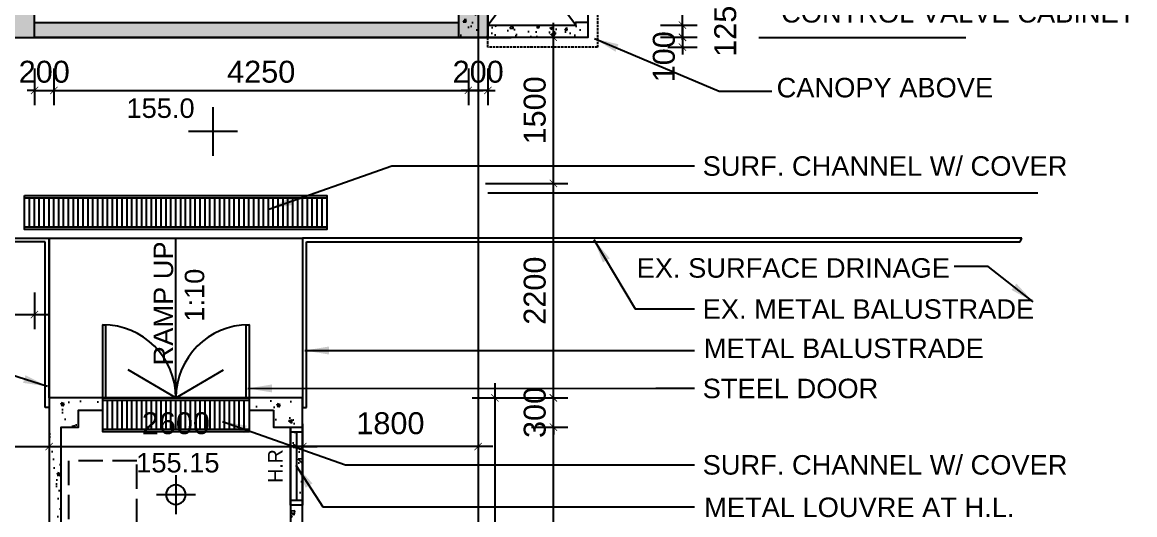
# Model space of a CAD drawing. Header units: millimetres. Extents: x 0 to 61044, y 27 to 39885.
# Drawn here: x 49325 to 60733, y 8035 to 13090 of the extents above; entities that cross this region are included whole.
import ezdxf
from ezdxf.enums import TextEntityAlignment as Align

# ---------------------------------------------------------------- set-up
doc = ezdxf.new("R2010")
doc.units = ezdxf.units.MM
for name, pattern in [('CENTERX2', [101.6, 63.5, -12.7, 12.7, -12.7]), ('DASH', [0.35, 0.25, -0.1]), ('DASHDOT', [25.4, 12.7, -6.35, 0, -6.35])]:
    doc.linetypes.add(name, pattern=pattern)
doc.layers.get('Defpoints').update_dxf_attribs({"color": 8})
for name, color, linetype in [('above', 8, 'DASH'), ('arrow', 8, 'Continuous'), ('channel', 8, 'Continuous'), ('DLN020__', 8, 'DASHDOT'), ('DLN032__', 8, 'Continuous'), ('DLN816__', 8, 'Continuous'), ('Door', 8, 'Continuous'), ('E_M', 8, 'DASH'), ('FSD', 8, 'Continuous'), ('GBP Dim', 8, 'Continuous'), ('GBP Text 200', 8, 'Continuous'), ('grid', 8, 'CENTERX2'), ('hatch', 8, 'Continuous'), ('HATCH_1', 8, 'Continuous'), ('Hatch_Stru', 8, 'Continuous'), ('LEVEL', 8, 'Continuous'), ('PD', 8, 'Continuous'), ('steel', 8, 'Continuous'), ('TEXT Ref', 8, 'Continuous'), ('WALL-STRUCTURE', 8, 'Continuous'), ('WINDOW', 8, 'Continuous')]:
    doc.layers.add(name, color=color, linetype=linetype)
doc.layers.add('LP-furn loose', color=8, linetype='Continuous', lineweight=0)
doc.styles.add('ARIAL', font='arial.ttf')
doc.styles.add('BH', font='arial.ttf')
doc.styles.add('ROMANS', font='romans.shx')
doc.styles.get("Standard").update_dxf_attribs({"font": 'arial.ttf'})
doc.styles.add('SWIS721LT750', font='swissl.ttf')
doc.dimstyles.new('200 GBP', dxfattribs={"dimscale": 1.5, "dimtxt": 150, "dimasz": 50, "dimexe": 100, "dimexo": 50, "dimgap": 50, "dimtad": 1, "dimdec": 0, "dimzin": 0, "dimdsep": 46, "dimtxsty": 'BH', "dimblk": 'ARCHTICK', "dimcen": 0.09, "dimdle": 100, "dimclrd": 9, "dimclre": 9, "dimclrt": 1, "dimadec": 0, "dimazin": 0, "dimtfac": 1, "dimtdec": 0, "dimtix": 1, "dimtmove": 2, "dimatfit": 3, "dimldrblk": 'ARCHTICK', "dimfxl": 300, "dimfxlon": 1, "dimtolj": 1, "dimtzin": 0, "dimarcsym": 0})
doc.dimstyles.get("Standard").update_dxf_attribs({"dimtxt": 0.18, "dimasz": 0.18, "dimexe": 0.18, "dimexo": 0.0625, "dimgap": 0.09, "dimtad": 0, "dimtih": 1, "dimtoh": 1, "dimdec": 4, "dimzin": 0, "dimdsep": 46, "dimtxsty": 'Standard', "dimcen": 0.09, "dimadec": 0, "dimazin": 0, "dimtfac": 1, "dimtdec": 4, "dimtofl": 0, "dimtmove": 0, "dimatfit": 3, "dimfxl": 1, "dimtolj": 1, "dimtzin": 0, "dimarcsym": 0})

# ---------------------------------------------------------------- blocks, each defined once
blk = doc.blocks.new('_ArchTick')
at = {"color": 0, "const_width": 0.1}
blk.add_lwpolyline([(0.5, 0.5), (-0.5, -0.5)], dxfattribs=at)
blk = doc.blocks.new('*D94')
at = {"layer": 'Defpoints', "color": 0, "transparency": 16777216}
for p in [(52200, 9044), (54000, 9044), (52200, 8735)]:
    blk.add_point(p, dxfattribs=at)
at = {"layer": 'GBP Dim', "color": 9, "lineweight": -2, "transparency": 16777216}
for p, q in [((52200, 8969), (52200, 8585)), ((54000, 8969), (54000, 8585)), ((54150, 8735), (52050, 8735))]:
    blk.add_line(p, q, dxfattribs=at)
at = {"layer": 'GBP Dim', "color": 9, "lineweight": -2, "transparency": 16777216, "xscale": 75, "yscale": 75, "zscale": 75, "rotation": 180}
blk.add_blockref('_ArchTick', (52200, 8735), dxfattribs=at)
at = {"layer": 'GBP Dim', "color": 9, "lineweight": -2, "transparency": 16777216, "xscale": 75, "yscale": 75, "zscale": 75}
blk.add_blockref('_ArchTick', (54000, 8735), dxfattribs=at)
at = {"layer": 'GBP Dim', "transparency": 16777216, "insert": (53100, 8973), "char_height": 225, "attachment_point": 5, "style": 'BH'}
blk.add_mtext('\\A1;1800', dxfattribs=at)
blk = doc.blocks.new('*D95')
at = {"layer": 'Defpoints', "color": 0, "transparency": 16777216}
for p in [(45000, 9044), (49600, 9044), (49600, 8735)]:
    blk.add_point(p, dxfattribs=at)
at = {"layer": 'GBP Dim', "color": 9, "lineweight": -2, "transparency": 16777216}
for p, q in [((45000, 8969), (45000, 8585)), ((49600, 8969), (49600, 8585)), ((44850, 8735), (49750, 8735))]:
    blk.add_line(p, q, dxfattribs=at)
at = {"layer": 'GBP Dim', "color": 9, "lineweight": -2, "transparency": 16777216, "xscale": 75, "yscale": 75, "zscale": 75, "rotation": 180}
blk.add_blockref('_ArchTick', (45000, 8735), dxfattribs=at)
at = {"layer": 'GBP Dim', "color": 9, "lineweight": -2, "transparency": 16777216, "xscale": 75, "yscale": 75, "zscale": 75}
blk.add_blockref('_ArchTick', (49600, 8735), dxfattribs=at)
at = {"layer": 'GBP Dim', "transparency": 16777216, "insert": (47300, 8973), "char_height": 225, "attachment_point": 5, "style": 'BH'}
blk.add_mtext('\\A1;4600', dxfattribs=at)
blk = doc.blocks.new('*D96')
at = {"layer": 'Defpoints', "color": 0, "transparency": 16777216}
for p in [(49600, 9044), (52200, 9044), (52200, 8735)]:
    blk.add_point(p, dxfattribs=at)
at = {"layer": 'GBP Dim', "color": 9, "lineweight": -2, "transparency": 16777216}
for p, q in [((49600, 8969), (49600, 8585)), ((52200, 8969), (52200, 8585)), ((49450, 8735), (52350, 8735))]:
    blk.add_line(p, q, dxfattribs=at)
at = {"layer": 'GBP Dim', "color": 9, "lineweight": -2, "transparency": 16777216, "xscale": 75, "yscale": 75, "zscale": 75, "rotation": 180}
blk.add_blockref('_ArchTick', (49600, 8735), dxfattribs=at)
at = {"layer": 'GBP Dim', "color": 9, "lineweight": -2, "transparency": 16777216, "xscale": 75, "yscale": 75, "zscale": 75}
blk.add_blockref('_ArchTick', (52200, 8735), dxfattribs=at)
at = {"layer": 'GBP Dim', "transparency": 16777216, "insert": (50900, 8973), "char_height": 225, "attachment_point": 5, "style": 'BH'}
blk.add_mtext('\\A1;2600', dxfattribs=at)
blk = doc.blocks.new('*D97')
at = {"layer": 'Defpoints', "color": 0, "transparency": 16777216}
for p in [(54100, 12935), (54771, 12935), (54001, 11435)]:
    blk.add_point(p, dxfattribs=at)
at = {"layer": 'GBP Dim', "color": 9, "lineweight": -2, "transparency": 16777216}
for p, q in [((54771, 11285), (54771, 13085)), ((54175, 12935), (54921, 12935)), ((54076, 11435), (54921, 11435))]:
    blk.add_line(p, q, dxfattribs=at)
at = {"layer": 'GBP Dim', "color": 9, "lineweight": -2, "transparency": 16777216, "xscale": 75, "yscale": 75, "zscale": 75}
for p, rotation in [((54771, 12935), 90), ((54771, 11435), 270)]:
    blk.add_blockref('_ArchTick', p, dxfattribs=dict(at, rotation=rotation))
at = {"layer": 'GBP Dim', "transparency": 16777216, "insert": (54581, 12185), "char_height": 225, "attachment_point": 5, "rotation": 90, "style": 'BH'}
blk.add_mtext('\\A1;1500', dxfattribs=at)
blk = doc.blocks.new('A$C65CE4B9B')
at = {"layer": 'grid', "ltscale": 200}
for p, q in [((-5000, -10588), (-5000, -20450)), ((-58000, -15450), (0, -15450))]:
    blk.add_line(p, q, dxfattribs=at)
blk = doc.blocks.new('ELFIN')
at = {"layer": 'DLN032__'}
for p, q in [((0, 0.5), (0, 0)), ((0, 0), (-0.5, 0)), ((0, 0), (0, -0.5)), ((0.5, 0), (0, 0))]:
    blk.add_line(p, q, dxfattribs=at)
at = {"layer": 'DLN032__', "style": 'ROMANS'}
blk.add_attdef('ELFIN', (0.254, 0.347), '', height=0.5, dxfattribs=at)
blk = doc.blocks.new('*D130')
at = {"layer": 'Defpoints', "color": 0, "transparency": 16777216}
for p in [(49450, 12840), (49650, 12840), (49650, 12390)]:
    blk.add_point(p, dxfattribs=at)
at = {"layer": 'GBP Dim', "color": 9, "lineweight": -2, "transparency": 16777216}
for p, q in [((49450, 12615), (49450, 12240)), ((49650, 12615), (49650, 12240)), ((49450, 12390), (49375, 12390)), ((49450, 12390), (49650, 12390)), ((49650, 12390), (49725, 12390))]:
    blk.add_line(p, q, dxfattribs=at)
at = {"layer": 'GBP Dim', "color": 9, "lineweight": -2, "transparency": 16777216, "xscale": 75, "yscale": 75, "zscale": 75}
blk.add_blockref('_ArchTick', (49450, 12390), dxfattribs=at)
at = {"layer": 'GBP Dim', "color": 9, "lineweight": -2, "transparency": 16777216, "xscale": 75, "yscale": 75, "zscale": 75, "rotation": 180}
blk.add_blockref('_ArchTick', (49650, 12390), dxfattribs=at)
at = {"layer": 'GBP Dim', "transparency": 16777216, "insert": (49550, 12580), "char_height": 225, "attachment_point": 5, "style": 'BH'}
blk.add_mtext('\\A1;200', dxfattribs=at)
blk = doc.blocks.new('*D131')
at = {"layer": 'Defpoints', "color": 0, "transparency": 16777216}
for p in [(53900, 12840), (54100, 12840), (53900, 12390)]:
    blk.add_point(p, dxfattribs=at)
at = {"layer": 'GBP Dim', "color": 9, "lineweight": -2, "transparency": 16777216}
for p, q in [((53900, 12615), (53900, 12240)), ((54100, 12615), (54100, 12240)), ((53900, 12390), (53825, 12390)), ((54100, 12390), (53900, 12390)), ((54100, 12390), (54175, 12390))]:
    blk.add_line(p, q, dxfattribs=at)
at = {"layer": 'GBP Dim', "color": 9, "lineweight": -2, "transparency": 16777216, "xscale": 75, "yscale": 75, "zscale": 75}
blk.add_blockref('_ArchTick', (53900, 12390), dxfattribs=at)
at = {"layer": 'GBP Dim', "color": 9, "lineweight": -2, "transparency": 16777216, "xscale": 75, "yscale": 75, "zscale": 75, "rotation": 180}
blk.add_blockref('_ArchTick', (54100, 12390), dxfattribs=at)
at = {"layer": 'GBP Dim', "transparency": 16777216, "insert": (54000, 12580), "char_height": 225, "attachment_point": 5, "style": 'BH'}
blk.add_mtext('\\A1;200', dxfattribs=at)
blk = doc.blocks.new('*D137')
at = {"layer": 'Defpoints', "color": 0, "transparency": 16777216}
for p in [(49650, 13544), (53900, 13519), (53900, 12390)]:
    blk.add_point(p, dxfattribs=at)
at = {"layer": 'GBP Dim', "color": 9, "lineweight": -2, "transparency": 16777216}
for p, q in [((49650, 12615), (49650, 12240)), ((53900, 12615), (53900, 12240)), ((49500, 12390), (54050, 12390))]:
    blk.add_line(p, q, dxfattribs=at)
at = {"layer": 'GBP Dim', "color": 9, "lineweight": -2, "transparency": 16777216, "xscale": 75, "yscale": 75, "zscale": 75, "rotation": 180}
blk.add_blockref('_ArchTick', (49650, 12390), dxfattribs=at)
at = {"layer": 'GBP Dim', "color": 9, "lineweight": -2, "transparency": 16777216, "xscale": 75, "yscale": 75, "zscale": 75}
blk.add_blockref('_ArchTick', (53900, 12390), dxfattribs=at)
at = {"layer": 'GBP Dim', "transparency": 16777216, "insert": (51775, 12580), "char_height": 225, "attachment_point": 5, "style": 'BH'}
blk.add_mtext('\\A1;4250', dxfattribs=at)
blk = doc.blocks.new('*D138')
at = {"layer": 'Defpoints', "color": 0, "transparency": 16777216}
for p in [(45100, 12011), (49450, 12061), (49450, 10090)]:
    blk.add_point(p, dxfattribs=at)
at = {"layer": 'GBP Dim', "color": 9, "lineweight": -2, "transparency": 16777216}
for p, q in [((45100, 10315), (45100, 9940)), ((49450, 10315), (49450, 9940)), ((44950, 10090), (49600, 10090))]:
    blk.add_line(p, q, dxfattribs=at)
at = {"layer": 'GBP Dim', "color": 9, "lineweight": -2, "transparency": 16777216, "xscale": 75, "yscale": 75, "zscale": 75, "rotation": 180}
blk.add_blockref('_ArchTick', (45100, 10090), dxfattribs=at)
at = {"layer": 'GBP Dim', "color": 9, "lineweight": -2, "transparency": 16777216, "xscale": 75, "yscale": 75, "zscale": 75}
blk.add_blockref('_ArchTick', (49450, 10090), dxfattribs=at)
at = {"layer": 'GBP Dim', "transparency": 16777216, "insert": (47275, 10280), "char_height": 225, "attachment_point": 5, "style": 'BH'}
blk.add_mtext('\\A1;4350', dxfattribs=at)
blk = doc.blocks.new('*D142')
at = {"layer": 'Defpoints', "color": 0, "transparency": 16777216}
for p in [(54462, 8935), (54771, 8935), (54470, 5535)]:
    blk.add_point(p, dxfattribs=at)
at = {"layer": 'GBP Dim', "color": 9, "lineweight": -2, "transparency": 16777216}
for p, q in [((54771, 5385), (54771, 9085)), ((54546, 8935), (54921, 8935)), ((54546, 5535), (54921, 5535))]:
    blk.add_line(p, q, dxfattribs=at)
at = {"layer": 'GBP Dim', "color": 9, "lineweight": -2, "transparency": 16777216, "xscale": 75, "yscale": 75, "zscale": 75}
for p, rotation in [((54771, 8935), 90), ((54771, 5535), 270)]:
    blk.add_blockref('_ArchTick', p, dxfattribs=dict(at, rotation=rotation))
at = {"layer": 'GBP Dim', "transparency": 16777216, "insert": (54581, 7235), "char_height": 225, "attachment_point": 5, "rotation": 90, "style": 'BH'}
blk.add_mtext('\\A1;3400', dxfattribs=at)
blk = doc.blocks.new('*D143')
at = {"layer": 'Defpoints', "color": 0, "transparency": 16777216}
for p in [(54462, 9235), (54771, 9235), (54462, 8935)]:
    blk.add_point(p, dxfattribs=at)
at = {"layer": 'GBP Dim', "color": 9, "lineweight": -2, "transparency": 16777216}
for p, q in [((54771, 9235), (54771, 9310)), ((54546, 9235), (54921, 9235)), ((54771, 8935), (54771, 9235)), ((54546, 8935), (54921, 8935)), ((54771, 8935), (54771, 8860))]:
    blk.add_line(p, q, dxfattribs=at)
at = {"layer": 'GBP Dim', "color": 9, "lineweight": -2, "transparency": 16777216, "xscale": 75, "yscale": 75, "zscale": 75}
for p, rotation in [((54771, 9235), 270), ((54771, 8935), 90)]:
    blk.add_blockref('_ArchTick', p, dxfattribs=dict(at, rotation=rotation))
at = {"layer": 'GBP Dim', "transparency": 16777216, "insert": (54581, 9085), "char_height": 225, "attachment_point": 5, "rotation": 90, "style": 'BH'}
blk.add_mtext('\\A1;300', dxfattribs=at)
blk = doc.blocks.new('*D144')
at = {"layer": 'Defpoints', "color": 0, "transparency": 16777216}
for p in [(53862, 9235), (53862, 5235), (54172, 5235)]:
    blk.add_point(p, dxfattribs=at)
at = {"layer": 'GBP Dim', "color": 9, "lineweight": -2, "transparency": 16777216}
for p, q in [((54172, 9385), (54172, 5085)), ((53937, 9235), (54322, 9235)), ((53937, 5235), (54322, 5235))]:
    blk.add_line(p, q, dxfattribs=at)
at = {"layer": 'GBP Dim', "color": 9, "lineweight": -2, "transparency": 16777216, "xscale": 75, "yscale": 75, "zscale": 75}
for p, rotation in [((54172, 9235), 90), ((54172, 5235), 270)]:
    blk.add_blockref('_ArchTick', p, dxfattribs=dict(at, rotation=rotation))
at = {"layer": 'GBP Dim', "transparency": 16777216, "insert": (53934, 7261), "char_height": 225, "attachment_point": 5, "rotation": 90, "style": 'BH'}
blk.add_mtext('\\A1;4000', dxfattribs=at)
blk = doc.blocks.new('*D145')
at = {"layer": 'Defpoints', "color": 0, "transparency": 16777216}
for p in [(55125, 13060), (55125, 12935), (56095, 12935)]:
    blk.add_point(p, dxfattribs=at)
at = {"layer": 'GBP Dim', "color": 9, "lineweight": -2, "transparency": 16777216}
for p, q in [((56095, 13060), (56095, 13135)), ((55870, 13060), (56245, 13060)), ((56095, 13060), (56095, 12935)), ((55870, 12935), (56245, 12935)), ((56095, 12935), (56095, 12860))]:
    blk.add_line(p, q, dxfattribs=at)
at = {"layer": 'GBP Dim', "color": 9, "lineweight": -2, "transparency": 16777216, "xscale": 75, "yscale": 75, "zscale": 75}
for p, rotation in [((56095, 13060), 270), ((56095, 12935), 90)]:
    blk.add_blockref('_ArchTick', p, dxfattribs=dict(at, rotation=rotation))
at = {"layer": 'GBP Dim', "transparency": 16777216, "insert": (56535, 12997), "char_height": 225, "attachment_point": 5, "rotation": 90, "style": 'BH'}
blk.add_mtext('\\A1;125', dxfattribs=at)
blk = doc.blocks.new('*D146')
at = {"layer": 'Defpoints', "color": 0, "transparency": 16777216}
for p in [(55870, 14260), (56095, 14260), (55870, 13060)]:
    blk.add_point(p, dxfattribs=at)
at = {"layer": 'GBP Dim', "color": 9, "lineweight": -2, "transparency": 16777216}
for p, q in [((56095, 12910), (56095, 14410)), ((55945, 14260), (56245, 14260)), ((55945, 13060), (56245, 13060))]:
    blk.add_line(p, q, dxfattribs=at)
at = {"layer": 'GBP Dim', "color": 9, "lineweight": -2, "transparency": 16777216, "xscale": 75, "yscale": 75, "zscale": 75}
for p, rotation in [((56095, 14260), 90), ((56095, 13060), 270)]:
    blk.add_blockref('_ArchTick', p, dxfattribs=dict(at, rotation=rotation))
at = {"layer": 'GBP Dim', "transparency": 16777216, "insert": (55905, 13660), "char_height": 225, "attachment_point": 5, "rotation": 90, "style": 'BH'}
blk.add_mtext('\\A1;1200', dxfattribs=at)
blk = doc.blocks.new('ELEX')
at = {"layer": 'DLN032__'}
for p, q in [((0, 0.5), (0, -0.5)), ((0.5, 0), (-0.5, 0))]:
    blk.add_line(p, q, dxfattribs=at)
blk.add_circle((0, 0), 0.25, dxfattribs=at)
at = {"layer": 'DLN032__', "style": 'ROMANS'}
blk.add_attdef('ELEX', (0.257, 0.354), '', height=0.5, dxfattribs=at)
blk = doc.blocks.new('*D157')
at = {"layer": 'Defpoints', "color": 0, "transparency": 16777216}
for p in [(55870, 12935), (55870, 12835), (56095, 12835)]:
    blk.add_point(p, dxfattribs=at)
at = {"layer": 'GBP Dim', "color": 9, "lineweight": -2, "transparency": 16777216}
for p, q in [((56095, 12935), (56095, 13010)), ((55945, 12935), (56245, 12935)), ((56095, 12935), (56095, 12835)), ((55945, 12835), (56245, 12835)), ((56095, 12835), (56095, 12760))]:
    blk.add_line(p, q, dxfattribs=at)
at = {"layer": 'GBP Dim', "color": 9, "lineweight": -2, "transparency": 16777216, "xscale": 75, "yscale": 75, "zscale": 75}
for p, rotation in [((56095, 12935), 270), ((56095, 12835), 90)]:
    blk.add_blockref('_ArchTick', p, dxfattribs=dict(at, rotation=rotation))
at = {"layer": 'GBP Dim', "transparency": 16777216, "insert": (55905, 12735), "char_height": 225, "attachment_point": 5, "rotation": 90, "style": 'BH'}
blk.add_mtext('\\A1;100', dxfattribs=at)
blk = doc.blocks.new('*D159')
at = {"layer": 'Defpoints', "color": 0, "transparency": 16777216}
for p in [(54101, 11435), (54771, 11435), (53862, 9235)]:
    blk.add_point(p, dxfattribs=at)
at = {"layer": 'GBP Dim', "color": 9, "lineweight": -2, "transparency": 16777216}
for p, q in [((54771, 9085), (54771, 11585)), ((54176, 11435), (54921, 11435)), ((53937, 9235), (54921, 9235))]:
    blk.add_line(p, q, dxfattribs=at)
at = {"layer": 'GBP Dim', "color": 9, "lineweight": -2, "transparency": 16777216, "xscale": 75, "yscale": 75, "zscale": 75}
for p, rotation in [((54771, 11435), 90), ((54771, 9235), 270)]:
    blk.add_blockref('_ArchTick', p, dxfattribs=dict(at, rotation=rotation))
at = {"layer": 'GBP Dim', "transparency": 16777216, "insert": (54581, 10335), "char_height": 225, "attachment_point": 5, "rotation": 90, "style": 'BH'}
blk.add_mtext('\\A1;2200', dxfattribs=at)

msp = doc.modelspace()

# ---------------------------------------------------------------- hatches: boundary and pattern name
at = {"layer": 'channel'}
h = msp.add_hatch(dxfattribs=at)
h.set_pattern_fill('ANSI31', color=256, scale=400, angle=225)
h.set_pattern_definition([(90, (49349.287, 10986.427), (-50, -5e-13), [])])
h.paths.add_polyline_path([(49349.3, 11286.4), (52449.3, 11286.4), (52449.3, 10986.4), (49349.3, 10986.4)])
h = msp.add_hatch(dxfattribs=at)
h.set_pattern_fill('ANSI31', color=256, scale=400, angle=225)
h.set_pattern_definition([(90, (49350, 8909.536), (-50, -5e-13), [])])
h.paths.add_polyline_path([(50150, 9209.5), (51650, 9209.5), (51650, 8909.5), (50150, 8909.5)])
at = {"layer": 'hatch'}
h = msp.add_hatch(dxfattribs=at)
h.set_pattern_fill('AR-CONC', color=256, scale=2, style=0)
h.set_pattern_definition([(50, (53800, 17234.53), (364.37, -31.878), [38.1, -419.1]), (355, (53800, 17234.53), (-70.486, 382.113), [30.48, -335.28]), (100.451, (53830.36, 17231.88), (293.885, 350.233), [32.38, -356.18]), (46.184, (53800, 17336.13), (542.16, -84.085), [57.15, -628.65]), (96.636, (53845.2, 17329.1), (474.81, 494.85), [48.57, -534.27]), (351.184, (53800, 17336.13), (474.81, 494.85), [45.72, -502.92]), (21, (53850.8, 17310.73), (303.23, -204.531), [38.1, -419.1]), (326, (53850.8, 17310.73), (123.604, 368.376), [30.48, -335.28]), (71.451, (53876.07, 17293.7), (426.833, 163.846), [32.38, -356.18]), (37.5, (53800, 17234.53), (6.1772, 169.11), [0, -331.216, 0, -340.36, 0, -336.55]), (7.5, (53800, 17234.53), (133.639, 200.361), [0, -194.056, 0, -323.596, 0, -128.27]), (327.5, (53686.71, 17234.53), (271.181, -11.4575), [0, -127, 0, -396.24, 0, -525.78]), (317.5, (53635.91, 17234.53), (296.258, 50.853), [0, -165.1, 0, -263.144, 0, -373.38])])
h.paths.add_polyline_path([(53800, 12934.5), (54100, 12934.5), (54100, 14434.5), (53800, 14434.5)])
h = msp.add_hatch(dxfattribs=at)
h.set_pattern_fill('AR-CONC', color=256, scale=40, style=0)
h.set_pattern_definition([(50, (-10000, -7065.47), (286.9041, -25.10085), [30, -330]), (355, (-10000, -7065.47), (-55.5005, 300.8769), [24, -264]), (100.4514, (-9976.1, -7067.56), (231.4038, 275.7758), [25.4961, -280.4568]), (46.1842, (-10000, -6985.47), (426.8964, -66.2076), [45, -495]), (96.6356, (-9964.43, -6991), (373.865, 389.6471), [38.244, -420.6852]), (351.1842, (-10000, -6985.47), (373.8648, 389.6474), [36, -396]), (21, (-9960, -7005.47), (238.7628, -161.04756), [30, -330]), (326, (-9960, -7005.47), (97.3261, 290.06), [24, -264]), (71.4514, (-9940.1, -7018.9), (336.089, 129.0122), [25.4961, -280.4568]), (37.5, (-10000, -7065.47), (4.86394, 133.15754), [0, -260.8, 0, -268, 0, -265]), (7.5, (-10000, -7065.47), (105.22781, 157.76468), [0, -152.8, 0, -254.8, 0, -101]), (327.5, (-10089.2, -7065.47), (213.52897, -9.02195), [0, -100, 0, -312, 0, -414]), (317.5, (-10129.2, -7065.47), (233.27447, 40.042), [0, -130, 0, -207.2, 0, -294])])
h.paths.add_polyline_path([(54100, 12934.5), (54100, 13059.5), (55000, 13059.5), (55000, 13089.5), (55125, 13089.5), (55125, 12934.5)])
at = {"layer": 'HATCH_1'}
h = msp.add_hatch(dxfattribs=at)
h.set_pattern_fill('AR-CONC', color=256, scale=50, angle=90, style=0)
h.set_pattern_definition([(140, (-10000, -7065.47), (31.376, 358.6301), [37.5, -412.5]), (85, (-10000, -7065.47), (-376.096, -69.3757), [30, -330]), (190.4514, (-9997.4, -7035.58), (-344.7198, 289.2547), [31.87, -350.571]), (136.1842, (-10100, -7065.47), (82.7595, 533.6205), [56.25, -618.75]), (186.6356, (-10093.1, -7021), (-487.059, 467.3314), [47.805, -525.8565]), (81.1842, (-10100, -7065.47), (-487.0593, 467.331), [45, -495]), (111, (-10075, -7015.47), (201.3094, 298.4535), [37.5, -412.5]), (56, (-10075, -7015.47), (-362.575, 121.6577), [30, -330]), (161.4514, (-10058.23, -6990.6), (-161.2652, 420.1113), [31.87, -350.571]), (127.5, (-10000, -7065.47), (-166.44693, 6.07993), [0, -326, 0, -335, 0, -331.25]), (97.5, (-10000, -7065.47), (-197.20586, 131.53477), [0, -191, 0, -318.5, 0, -126.25]), (57.5, (-10000, -7176.97), (11.27744, 266.91122), [0, -125, 0, -390, 0, -517.5]), (47.5, (-10000, -7226.97), (-50.0525, 291.5931), [0, -162.5, 0, -259, 0, -367.5])])
h.paths.add_polyline_path([(52200, 9234.5), (51650, 9234.5), (51650, 9109.5), (52075, 9109.5), (52075, 5359.5), (49900, 5359.5), (49900, 5534.5), (49725, 5534.5), (49725, 8934.5), (49900, 8934.5), (49900, 9109.5), (50150, 9109.5), (50150, 9234.5), (49600, 9234.5), (49600, 5234.5), (52200, 5234.5)])
h.paths.add_polyline_path([(51900, 5534.5), (52075, 5534.5), (52075, 5359.5), (51900, 5359.5)], flags=17)
h.paths.add_polyline_path([(51900, 8934.5), (52075, 8934.5), (52075, 9109.5), (51900, 9109.5)], flags=17)
at = {"layer": 'Hatch_Stru'}
h = msp.add_hatch(color=256, dxfattribs=at)
h.paths.add_polyline_path([(54100, 14434.5), (53800, 14434.5), (53800, 12934.5), (54100, 12934.5)])
h.paths.add_polyline_path([(49450, 18634.5), (48950, 18634.5), (48950, 17234.5), (49300, 17234.5), (49450, 17234.5)])
for points in [[(49450, 13634.5), (48950, 13634.5), (48950, 12934.5), (49450, 12934.5)], [(49450, 13084.5), (49450, 12934.5), (53800, 12934.5), (53800, 13084.5)]]:
    msp.add_hatch(color=256, dxfattribs=at).paths.add_polyline_path(points)

# ---------------------------------------------------------------- linework, layer by layer
for p, q in [((52075, 8884.5), (52200, 8884.5)), ((52075, 8184.5), (52200, 8184.5))]:
    msp.add_line(p, q)
msp.add_lwpolyline([(52200, 8134.5), (52075, 8134.5), (52075, 8934.5), (52200, 8934.5)], close=True)
at = {"layer": 'above', "ltscale": 100}
msp.add_lwpolyline([(55225, 12834.5), (54100, 12834.5), (54100, 17334.5), (55225, 17334.5)], close=True, dxfattribs=at)
at = {"layer": 'channel', "ltscale": 1000}
for points in [[(49349.3, 11311.4), (52449.3, 11311.4), (52449.3, 10961.4), (49349.3, 10961.4)], [(49349.3, 11286.4), (52449.3, 11286.4), (52449.3, 10986.4), (49349.3, 10986.4)], [(50150, 9234.5), (51650, 9234.5), (51650, 8884.5), (50150, 8884.5)], [(50150, 9209.5), (51650, 9209.5), (51650, 8909.5), (50150, 8909.5)]]:
    msp.add_lwpolyline(points, close=True, dxfattribs=at)
at = {"layer": 'DLN020__', "ltscale": 1000}
for points in [[(45188.1, 10874.5), (49600, 10874.5), (49600, 9134.5), (49560, 9134.5), (49560, 10834.5), (45189.6, 10834.5), (45188.1, 10874.5)], [(59573.9, 10874.5), (52200, 10874.5), (52200, 9134.5), (52240, 9134.5), (52240, 10834.5), (59557.4, 10834.5), (59573.9, 10874.5)]]:
    msp.add_lwpolyline(points, dxfattribs=at)
at = {"layer": 'DLN816__', "ltscale": 0.05}
msp.add_line((59738.9, 11334.5), (54100, 11334.5), dxfattribs=at)
at = {"layer": 'DLN816__'}
for q in [(50900, 10874.5), (50411.9, 9523.5), (51388.1, 9523.5)]:
    msp.add_line((50900, 9234.5), q, dxfattribs=at)
msp.add_lwpolyline([(49599.9, 10874.5), (52199.9, 10874.5), (52199.9, 9234.5), (49599.9, 9234.5)], close=True, dxfattribs=at)
at = {"layer": 'Door'}
for points in [[(50180, 9234.5), (50150, 9234.5), (50150, 9984.5), (50180, 9984.5)], [(51650, 9234.5), (51620, 9234.5), (51620, 9984.5), (51650, 9984.5)]]:
    msp.add_lwpolyline(points, close=True, dxfattribs=at)
at = {"layer": 'Door', "ltscale": 1000}
for centre, start, end in [((50150, 9234.5), 0, 90), ((51650, 9234.5), 90, 180)]:
    msp.add_arc(centre, 750, start, end, dxfattribs=at)
at = {"layer": 'E_M', "ltscale": 1000}
msp.add_lwpolyline([(49800, 8589.5), (49800, 7249.5), (50500, 7249.5), (50500, 8589.5)], close=True, dxfattribs=at)
at = {"layer": 'LP-furn loose'}
msp.add_lwpolyline([(17750, 28384.5), (35750, 28384.5), (35750, 29384.5), (54100, 29384.5), (54100, 12934.5), (17750, 12934.5), (17750, 28384.5)], dxfattribs=at)
at = {"layer": 'PD', "ltscale": 20}
for points in [[(54100, 13059.5), (55000, 14259.5)], [(55000, 13059.5), (54100, 14259.5)]]:
    msp.add_lwpolyline(points, dxfattribs=at)
at = {"layer": 'PD'}
msp.add_lwpolyline([(55125, 14229.5), (55125, 13089.5)], dxfattribs=at)
at = {"layer": 'steel'}
msp.add_line((50150, 9234.5), (51650, 9234.5), dxfattribs=at)
at = {"layer": 'WALL-STRUCTURE'}
for points in [[(54100, 18634.5), (54100, 12934.5)], [(53800, 13084.5), (49450, 13084.5)], [(54100, 12934.5), (54100, 13059.5), (55000, 13059.5), (55000, 13089.5), (55125, 13089.5), (55125, 12934.5), (54100, 12934.5)], [(53800, 12934.5), (49450, 12934.5)], [(54100, 12934.5), (53800, 12934.5)], [(51900, 9109.5), (51900, 8934.5), (52075, 8934.5), (52075, 5534.5), (51900, 5534.5), (51900, 5359.5), (49900, 5359.5), (49900, 5534.5), (49725, 5534.5), (49725, 8934.5), (49900, 8934.5), (49900, 9109.5), (50150, 9109.5), (50150, 9234.5), (49600, 9234.5), (49600, 5234.5), (52200, 5234.5), (52200, 9234.5), (51650, 9234.5), (51650, 9109.5), (51900, 9109.5)]]:
    msp.add_lwpolyline(points, dxfattribs=at)
for points in [[(53800, 14434.5), (53800, 12934.5), (54100, 12934.5), (54100, 14434.5)], [(48950, 12934.5), (49450, 12934.5), (49450, 13634.5), (48950, 13634.5)]]:
    msp.add_lwpolyline(points, close=True, dxfattribs=at)
at = {"layer": 'WINDOW', "ltscale": 300}
msp.add_line((52137.5, 8884.5), (52137.5, 8184.5), dxfattribs=at)

# ---------------------------------------------------------------- block references
at = {"layer": 'grid'}
msp.add_blockref('A$C65CE4B9B', (59000, 28384.5), dxfattribs=at)
at = {"layer": 'TEXT Ref'}
ref = msp.add_blockref('ELFIN', (51280.4, 11969.5), dxfattribs=dict(at, xscale=500.0000000002328, yscale=500.0000000002328, zscale=500.0000000002328, rotation=359.9999999830313))
ref.add_attrib('ELFIN', '155.0', dxfattribs={"layer": 'LEVEL', "height": 200, "rotation": 360, "style": 'BH'}).set_placement((50393.3, 12047.6), align=Align.BOTTOM_LEFT)
ref = msp.add_blockref('ELEX', (50900, 8241.5), dxfattribs=dict(at, xscale=-400, yscale=400, zscale=400))
ref.add_attrib('ELEX', '155.15', dxfattribs={"layer": 'LEVEL', "height": 200, "style": 'ARIAL'}).set_placement((50493.3, 8409.7), align=Align.BOTTOM_LEFT)

# ---------------------------------------------------------------- texts
at = {"layer": 'FSD', "insert": (51844.7, 8763.6), "char_height": 150, "width": 1512.981, "attachment_point": 3, "rotation": 90, "style": 'SWIS721LT750'}
msp.add_mtext('{\\fUnivers|b0|i0|c0|p34;H.R.}', dxfattribs=at)
at = {"layer": 'GBP Text 200', "style": 'BH'}
for s, p in [('SURF. CHANNEL W/ COVER', (56302.3, 11514)), ('EX. METAL BALUSTRADE ', (56302.4, 10046.1)), ('METAL BALUSTRADE ', (56313.1, 9643.7)), ('STEEL DOOR ', (56302.4, 9231.2)), ('SURF. CHANNEL W/ COVER', (56302.4, 8447.2)), ('METAL LOUVRE AT H.L.', (56317.6, 8011.5))]:
    msp.add_text(s, height=200, dxfattribs=at).set_placement(p)
at = {"layer": 'GBP Text 200', "char_height": 200, "line_spacing_factor": 0.84, "style": 'BH'}
for s, insert, width, attachment_point in [('MIN. 1200mm x 800mm x 2000mm (H) SPR INLET & CONTROL VALVE CABINET', (57107.2, 13464.8), 3977.843, 4), ('CANOPY ABOVE', (58170.8, 12417), 3510.97, 5), ('EX. SURFACE DRINAGE', (57232.1, 10566.5), 3510.97, 5)]:
    msp.add_mtext(s, dxfattribs=dict(at, insert=insert, width=width, attachment_point=attachment_point))
at = {"layer": 'GBP Text 200', "char_height": 200, "width": 2707.483, "attachment_point": 1, "rotation": 90, "style": 'BH'}
for s, insert in [('RAMP UP', (50671.7, 9567.6)), ('1:10', (50991.3, 10016.4))]:
    msp.add_mtext(s, dxfattribs=dict(at, insert=insert))

# ---------------------------------------------------------------- dimensions: what is measured, and where the dimension line sits
at = {"layer": 'GBP Dim'}
for base, p1, p2, angle, override, picture, middle in [((56094.9, 14259.5), (55869.9, 13059.5), (55869.9, 14259.5), 270, {"dimclrt": 256, "dimfxl": 150}, '*D146', (55905.1, 13659.5)), ((54771.4, 12934.5), (54000.7, 11434.5), (54100, 12934.5), 90, {"dimclrt": 256, "dimfxl": 150, "dimfxlon": 0}, '*D97', (54581.5, 12184.5)), ((54771.4, 11434.5), (53862.5, 9234.5), (54101.1, 11434.5), 90, {"dimclrt": 256, "dimfxl": 150, "dimfxlon": 0}, '*D159', (54581.5, 10334.5)), ((54771.4, 9234.5), (54461.5, 8934.5), (54461.5, 9234.5), 90, {"dimclrt": 256, "dimfxl": 150}, '*D143', (54581.4, 9084.5)), ((54771.4, 8934.5), (54470.1, 5534.5), (54461.5, 8934.5), 90, {"dimclrt": 256, "dimfxl": 150}, '*D142', (54581.4, 7234.5))]:
    dim = msp.add_linear_dim(base=base, p1=p1, p2=p2, angle=angle, dimstyle='200 GBP', override=override, dxfattribs=at)
    dim.commit()
    dim.dimension.update_dxf_attribs({"geometry": picture, "text_midpoint": middle})
for base, p1, p2, picture, middle in [((53900, 12390.1), (49650, 13543.5), (53900, 13518.5), '*D137', (51775, 12580)), ((49650, 12390.1), (49450, 12840.1), (49650, 12840.1), '*D130', (49550, 12580)), ((53900, 12390.1), (54100, 12840.1), (53900, 12840.1), '*D131', (54000, 12580)), ((49450, 10090.1), (45100, 12011.3), (49450, 12061.3), '*D138', (47275, 10280.1))]:
    dim = msp.add_linear_dim(base=base, p1=p1, p2=p2, dimstyle='200 GBP', override={"dimclrt": 256, "dimfxl": 150}, dxfattribs=at)
    dim.commit()
    dim.dimension.update_dxf_attribs({"geometry": picture, "text_midpoint": middle})
for base, p1, p2, angle, override, picture, middle in [((56094.9, 12934.5), (55125, 13059.5), (55125, 12934.5), 270, {"dimclrt": 256, "dimfxl": 150}, '*D145', (56534.8, 12997)), ((56094.9, 12834.5), (55869.9, 12934.5), (55869.9, 12834.5), 90, {"dimclrt": 256, "dimfxl": 150}, '*D157', (55905.1, 12734.5)), ((54172.3, 5234.5), (53862.5, 9234.5), (53862.5, 5234.5), 90, {"dimclrt": 256, "dimfxl": 150, "dimfxlon": 0}, '*D144', (53934, 7261.4)), ((49600, 8734.5), (45000, 9044.3), (49600, 9044.3), 180, {"dimclrt": 256, "dimfxl": 150, "dimfxlon": 0}, '*D95', (47300, 8972.8)), ((52200, 8734.5), (49600, 9044.3), (52200, 9044.3), 180, {"dimclrt": 256, "dimfxl": 150, "dimfxlon": 0}, '*D96', (50900, 8972.8))]:
    dim = msp.add_linear_dim(base=base, p1=p1, p2=p2, angle=angle, dimstyle='200 GBP', override=override, dxfattribs=at)
    dim.commit()
    dim.dimension.update_dxf_attribs({"geometry": picture, "text_midpoint": middle, "dimtype": 160})
dim = msp.add_linear_dim(base=(52200, 8734.5), p1=(54000, 9044.3), p2=(52200, 9044.3), dimstyle='200 GBP', override={"dimclrt": 256, "dimfxl": 150, "dimfxlon": 0}, dxfattribs=at)
dim.commit()
dim.dimension.update_dxf_attribs({"geometry": '*D94', "text_midpoint": (53100, 8972.8), "dimtype": 160})

# ---------------------------------------------------------------- leaders
at = {"layer": 'arrow'}
for points in [[(55193.5, 12922.5), (56471.5, 12381.6), (57011.8, 12381.6)], [(51853.6, 11171.4), (53113.4, 11615.8), (56220.1, 11615.8)], [(55186.8, 10860.3), (55609.7, 10147.9), (56220.2, 10147.9)], [(52220.9, 9720.7), (55821.5, 9722), (56220.2, 9722)], [(49583.8, 9352.4), (48828.9, 9590), (48218.4, 9590)], [(51637.5, 9331.5), (55821.5, 9333), (56220.2, 9333)], [(51378.8, 8993.4), (52638.6, 8549), (56220.2, 8549)], [(52130.7, 8545.2), (52406.7, 8115.6), (56220.2, 8115.6)]]:
    msp.add_leader(points, dimstyle='Standard', override={"dimscale": 2, "dimtxt": 200, "dimasz": 125, "dimexe": 166.67, "dimexo": 100, "dimgap": 100, "dimtih": 0, "dimtoh": 0, "dimdec": 0, "dimrnd": 5.001, "dimtxsty": 'BH', "dimdle": 166.666667, "dimclrd": 9, "dimclre": 9, "dimclrt": 1, "dimtdec": 0, "dimtix": 1, "dimtofl": 1, "dimtmove": 2, "dimfxl": 50}, dxfattribs=at)
at = {"layer": 'GBP Text 200'}
msp.add_leader([(59691.7, 10220.9), (59228.6, 10582.5), (58880, 10582.5)], dimstyle='Standard', override={"dimscale": 2, "dimtxt": 200, "dimasz": 125, "dimexe": 166.67, "dimexo": 100, "dimgap": 100, "dimtih": 0, "dimtoh": 0, "dimdec": 0, "dimrnd": 5.001, "dimtxsty": 'BH', "dimdle": 166.666667, "dimclrd": 9, "dimclre": 9, "dimclrt": 1, "dimtdec": 0, "dimtix": 1, "dimtofl": 1, "dimtmove": 2, "dimfxl": 50}, dxfattribs=at)

doc.saveas('drawing.dxf')
